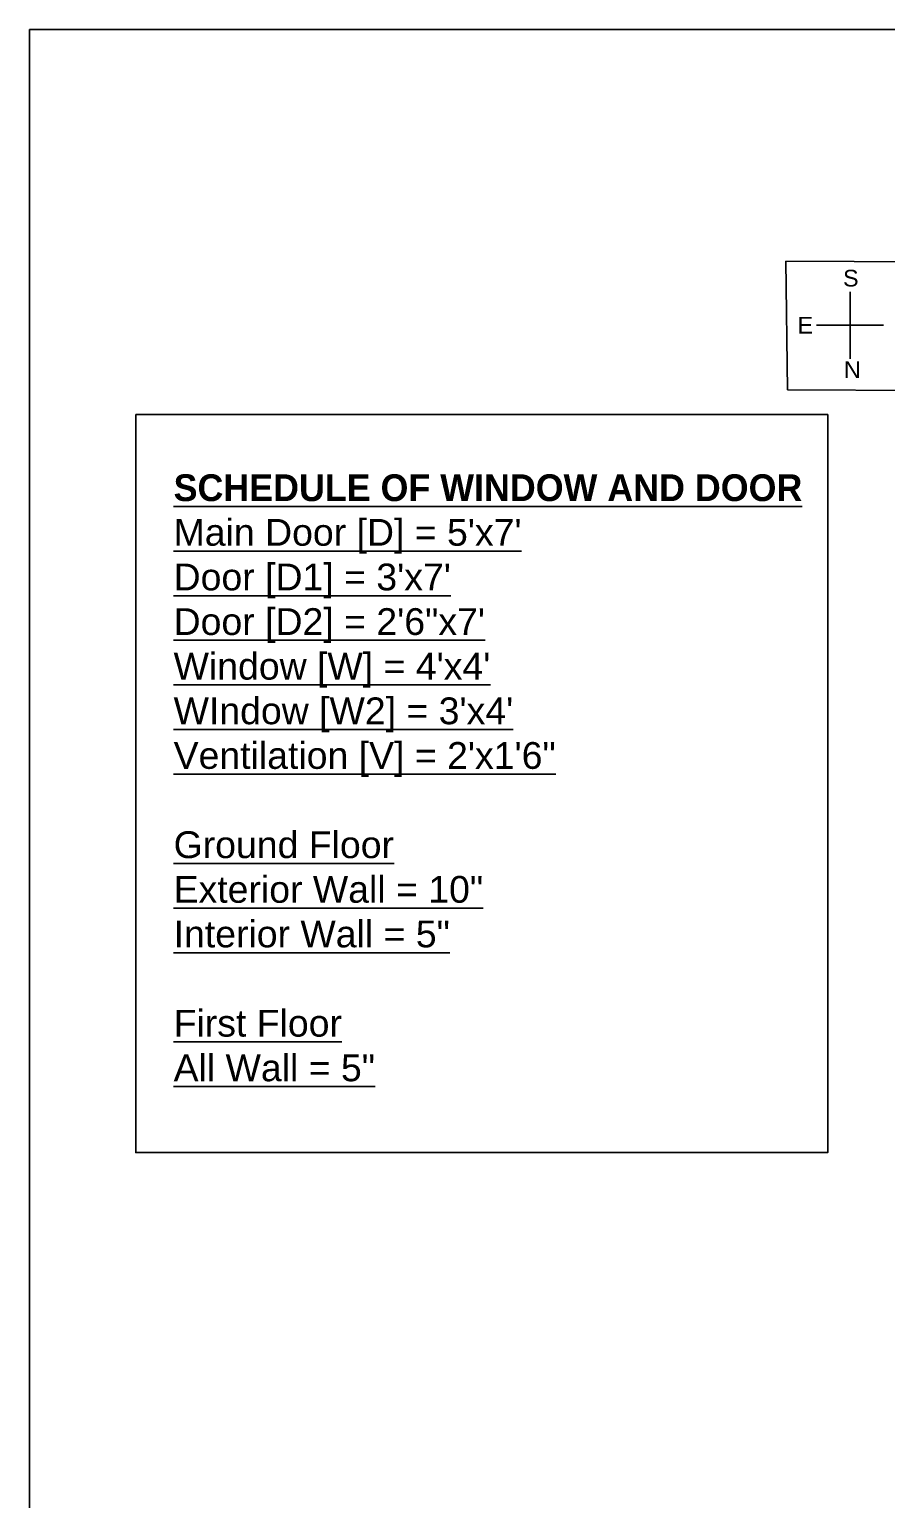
# Model space of a CAD drawing. Header units: inches. Extents: x 1734 to 10776, y 1772 to 3930.
# Drawn here: x 1734 to 2348, y 2876 to 3930 of the extents above; entities that cross this region are included whole.
import ezdxf

# ---------------------------------------------------------------- set-up
doc = ezdxf.new("R2010")
doc.units = ezdxf.units.IN
doc.layers.add('Specification', color=74, linetype='Continuous')
doc.styles.get("Standard").update_dxf_attribs({"font": 'arial.ttf'})

msp = doc.modelspace()

# ---------------------------------------------------------------- linework, layer by layer
for p, q in [((2322.1, 3742.3), (2322.1, 3694.3)), ((2322.1, 3718.3), (2298.1, 3718.3)), ((2322.1, 3718.3), (2346.1, 3718.3))]:
    msp.add_line(p, q)
for points in [[(1733.7, 3930.5), (10775.8, 3930.5), (10775.8, 1771.5), (1733.7, 1771.5)], [(2276, 3764.2), (2373.9, 3763.7), (2375, 3671.6), (2277.2, 3672.1)], [(1809.9, 3654.2), (2306, 3654.2), (2306, 3125), (1809.9, 3125)]]:
    msp.add_lwpolyline(points, close=True)

# ---------------------------------------------------------------- texts
at = {"char_height": 12, "attachment_point": 1}
for s, insert in [('S', (2317, 3758.1)), ('E', (2284.3, 3724.3)), ('N', (2317.6, 3692.5))]:
    msp.add_mtext_dynamic_manual_height_columns(s, width=6647.888, gutter_width=100, heights=[0], dxfattribs=dict(at, insert=insert))
at = {"layer": 'Specification', "insert": (1837.1, 3611.4), "char_height": 19.2, "attachment_point": 1}
msp.add_mtext_dynamic_manual_height_columns('{\\fBahnschrift SemiBold|b0|i0|c0|p34;\\LSCHEDULE OF WINDOW AND DOOR\\P\\fArial|b0|i0|c0|p34;Main Door [D] = 5\'x7\'\\PDoor [D1] = 3\'x7\'\\PDoor [D2] = 2\'6"x7\'\\PWindow [W] = 4\'x4\'\\PWIndow [W2] = 3\'x4\'\\PVentilation [V] = 2\'x1\'6"\\P\\PGround Floor\\PExterior Wall = 10"\\PInterior Wall = 5"\\P\\PFirst Floor\\PAll Wall = 5"}', width=6381.972, gutter_width=96, heights=[527.1], dxfattribs=at)

doc.saveas('drawing.dxf')
